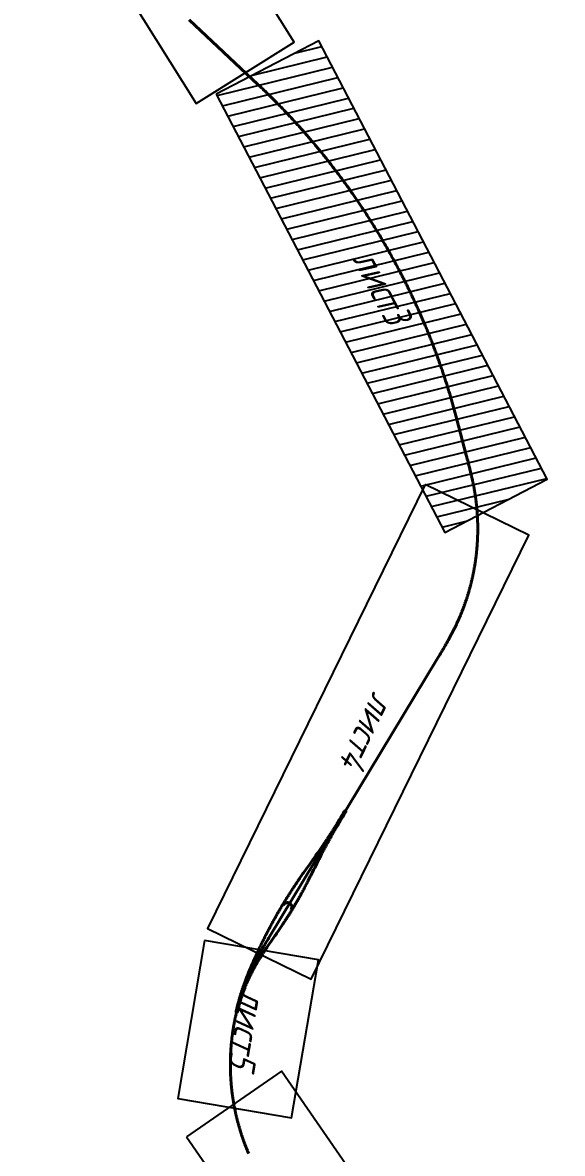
# Model space of a CAD drawing. Header units: metres. Extents: x 6220820 to 6240575, y 5208779 to 5219416.
# Drawn here: x 6236988.59 to 6237007.76, y 5214430.09 to 5214470.27 of the extents above; entities that cross this region are included whole.
import ezdxf
from ezdxf.enums import TextEntityAlignment as Align

# ---------------------------------------------------------------- set-up
doc = ezdxf.new("R2010")
doc.units = ezdxf.units.M
doc.layers.add('1 Этап ПК0+00-178+00.Ситуация.Ось трассы', color=7, linetype='Continuous')
doc.layers.add('1 Этап ПК0+00-178+00.Ситуация.Схема раскладки листов', color=7, linetype='Continuous')
doc.styles.get("Standard").update_dxf_attribs({"font": 'SPDS.shx', "oblique": 15, "height": 2})

# ---------------------------------------------------------------- blocks, each defined once
blk = doc.blocks.new('map2')
at = {"layer": '1 Этап ПК0+00-178+00.Ситуация.Ось трассы', "linetype": 'Continuous'}
h = blk.add_hatch(dxfattribs=at)
h.set_pattern_fill('USERDEFINED', color=256, scale=40, angle=45.00000125223908, style=0, pattern_type=0)
h.set_pattern_definition([(45.00000125223908, (0, 0), (-28.2842718656343, 28.28427062928949), [])])
h.paths.add_polyline_path([(4884.913117037155, -1902.882382467389), (3382.568263750921, -991.8341171134815), (3169.973051004704, -1342.409751631043), (4672.317904290939, -2253.458016984951)])
at = {"layer": '1 Этап ПК0+00-178+00.Ситуация.Ось трассы', "color": 1, "linetype": 'Continuous', "lineweight": 40, "true_color": 0xff0000, "flags": 128}
for points in [[(5104.165897011129, -2078.826100459279), (4776.915889263425, -2009.325439672449), (4772.546439075188, -2008.393406382329), (4768.178663973887, -2007.453554398817), (4763.812575457017, -2006.505898270358), (4759.448187464963, -2005.550441023729), (4755.085513940876, -2004.587185710605), (4750.724568814069, -2003.616135405826), (4746.365366016621, -2002.637293212604), (4742.007919465388, -2001.650662256157), (4737.652243079993, -2000.656245686602), (4733.298350771755, -1999.654046682429), (4728.946256443688, -1998.64406844182), (4724.595973996038, -1997.626314191906), (4720.247517323516, -1996.600787181826), (4715.900900312526, -1995.567490688511), (4711.556136845322, -1994.526428009742), (4707.213240797237, -1993.477602473407), (4702.872226040836, -1992.421017425928), (4698.533106436226, -1991.356676243837), (4694.195895846285, -1990.284582325669), (4689.860608117278, -1989.204739096019), (4685.527257098243, -1988.117150003803), (4681.195856629911, -1987.021818519939), (4676.866420541938, -1985.91874814546), (4672.538962663984, -1984.807942403399), (4668.21349681602, -1983.689404838219), (4663.890036812478, -1982.56313902565), (4659.568596462255, -1981.42914856111), (4655.249189563178, -1980.287437066076), (4650.931829915839, -1979.138008187503), (4646.616531302838, -1977.980865595511), (4642.303307510927, -1976.816012987432), (4637.992172313017, -1975.643454080869), (4633.683139477868, -1974.463192622956), (4629.37622276732, -1973.275232381672), (4625.071435936289, -1972.079577152214), (4620.768792734159, -1970.876230752941), (4616.468306902007, -1969.665197025954), (4612.169992172607, -1968.446479839991), (4607.873862275965, -1967.220083086372), (4603.579930932395, -1965.986010682476), (4599.288211853912, -1964.744266570005), (4594.998718749759, -1963.494854714399), (4590.711465315339, -1962.237779106001), (4586.426465247441, -1960.973043758892), (4582.14373222901, -1959.700652712636), (4577.863279937458, -1958.420610031694), (4573.585122044658, -1957.132919803111), (4569.309272211412, -1955.837586139991), (4565.035744097137, -1954.534613179758), (4560.764551347412, -1953.22400508242), (4556.495707606427, -1951.905766034042), (4552.229226503149, -1950.579900245591), (4547.965121667934, -1949.246411951772), (4543.703406715907, -1947.905305409299), (4539.444095259426, -1946.556584903835), (4535.187200901162, -1945.200254740734), (4530.932737238251, -1943.836319252566), (4526.680717853985, -1942.464782795641), (4522.431156333041, -1941.085649750012), (4518.184066244873, -1939.698924520631), (4513.939461153397, -1938.304611535614), (4509.697354614225, -1936.902715248554), (4505.457760176048, -1935.493240136208), (4501.220691380639, -1934.076190700234), (4496.986161757311, -1932.651571467186), (4492.754184832612, -1931.219386985047), (4488.524774120629, -1929.779641830172), (4484.297943128535, -1928.332340598606), (4480.073705357961, -1926.877487914188), (4475.852074296699, -1925.415088422183), (4471.63306343116, -1923.945146793335), (4467.416686232525, -1922.467667722707), (4463.202956167826, -1920.982655929106), (4458.991886694406, -1919.490116153343), (4454.783491262688, -1917.990053165181), (4450.577783312021, -1916.482471753493), (4446.374776273451, -1914.967376732631), (4442.174483571102, -1913.444772943585), (4437.976918619413, -1911.914665247032), (4433.782094824514, -1910.377058530863), (4429.590025582849, -1908.831957704979), (4425.400724283942, -1907.279367704754), (4421.214204306243, -1905.719293488149), (4417.030479019898, -1904.151740037446), (4412.849561789517, -1902.576712360404), (4408.671465964486, -1900.994215485629), (4404.496204888653, -1899.404254467206), (4400.323791897563, -1897.8068343847), (4396.154240317071, -1896.201960337941), (4391.987563464729, -1894.589637453399), (4387.823774644247, -1892.969870880124), (4383.662887157954, -1891.342665791489), (4379.504914291565, -1889.708027384031), (4375.349869323879, -1888.065960878024), (4371.197765526772, -1886.416471518069), (4367.048616161049, -1884.759564573661), (4362.902434477826, -1883.095245333986), (4358.759233717146, -1881.423519116606), (4354.619027114902, -1879.744391258767), (4350.481827888989, -1878.057867123197), (4346.347649255923, -1876.363952098102), (4342.216504418377, -1874.662651591376), (4338.088406569336, -1872.953971038129), (4333.96336889348, -1871.237915894898), (4329.841404564418, -1869.514491640801), (4325.722526747452, -1867.783703782174), (4321.606748596813, -1866.045557845041), (4317.49408325566, -1864.300059381482), (4313.384543861615, -1862.547213965584), (4309.27814353846, -1860.787027195755), (4305.1748953989, -1859.019504694142), (4301.074812550111, -1857.244652104319), (4296.977908085423, -1855.462475095339), (4292.88419508848, -1853.672979359997), (4288.793686636004, -1851.876170612514), (4284.706395789492, -1850.072054590849), (4280.62233560214, -1848.260637057865), (4276.541519120219, -1846.441923797848), (4272.463959374779, -1844.615920619987), (4268.389669388562, -1842.782633355471), (4264.31866217324, -1840.942067860391), (4260.250950732181, -1839.094230011686), (4256.186548056294, -1837.239125711771), (4252.125467122648, -1835.376760883909), (4248.067720906929, -1833.507141478), (4244.013322364062, -1831.630273463631), (4239.962284444819, -1829.74616283587), (4235.914620084745, -1827.854815611209), (4231.870342213853, -1825.956237831618), (4227.829463748314, -1824.050435558758), (4223.791997590456, -1822.137414879766), (4219.757956638457, -1820.217181906101), (4215.727353773885, -1818.289742767753), (4211.700201870004, -1816.355103620768), (4207.676513787621, -1814.413270646673), (4203.656302377856, -1812.464250043787), (4199.639580482139, -1810.508048038801), (4195.62636092529, -1808.54467087752), (4191.616656525211, -1806.574124832381), (4187.610480090115, -1804.596416196671), (4183.607844411605, -1802.611551284521), (4179.608762275749, -1800.619536436701), (4175.613246453388, -1798.620378015984), (4171.621309704295, -1796.614082404832), (4167.632964778549, -1794.600656012922), (4163.648224413775, -1792.580105269041), (4159.667101335142, -1790.552436626877), (4155.689608259513, -1788.5176565627), (4151.715757887143, -1786.475771574205), (4147.745562911367, -1784.42678818283), (4143.779036010294, -1782.370712932597), (4139.81618985373, -1780.307552390688), (4135.857037097639, -1778.237313145713), (4131.901590384145, -1776.160001808285), (4127.949862348451, -1774.075625015076), (4124.001865610535, -1771.984189420709), (4120.057612780688, -1769.885701706443), (4116.117116452592, -1767.780168573805), (4112.180389211622, -1765.667596746905), (4108.247443633469, -1763.547992972439), (4104.318292277208, -1761.421364020261), (4100.392947690851, -1759.287716682813), (4096.471422409943, -1757.147057773381), (4092.553728961734, -1754.999394129573), (4088.639879855474, -1752.844732609262), (4084.72988759488, -1750.683080095224), (4080.823764661524, -1748.5144434905), (4076.921523535593, -1746.338829720137), (4073.023176677897, -1744.15624573408), (4069.128736538174, -1741.966698501965), (4065.238215553705, -1739.770195017166), (4061.351626150697, -1737.566742293906), (4057.468980742903, -1735.356347370729), (4053.59029172885, -1733.139017305866), (4049.715571495992, -1730.914759181289), (4045.84483242071, -1728.683580100397), (4041.978086862778, -1726.445487188594), (4038.115347173664, -1724.200487595024), (4034.256625688227, -1721.948588489099), (4030.401934731638, -1719.689797062235), (4026.551286613845, -1717.424120528433), (4022.704693632336, -1715.151566123117), (4018.862168072144, -1712.872141106613), (4015.023722207229, -1710.58585275604), (4011.189368294944, -1708.292708375152), (4007.359118580182, -1705.992715285656), (4003.532985296766, -1703.685880834737), (3999.710980663293, -1701.372212389268), (3995.893116888673, -1699.051717338706), (3992.079406165205, -1696.724403093354), (3988.269860671348, -1694.390277086679), (3984.46449257449, -1692.049346772413), (3980.663314028176, -1689.701619627453), (3976.866337172111, -1687.347103151277), (3973.073574133544, -1684.985804860158), (3969.285037024499, -1682.617732298164), (3965.500737945927, -1680.242893027892), (3961.72068898217, -1677.861294633364), (3957.944902205114, -1675.47294472061), (3954.173389675572, -1673.07785091708), (3950.406163437748, -1670.676020873392), (3946.64323552339, -1668.26746225869), (3942.884617951788, -1665.85218276702), (3939.130322722857, -1663.430190110957), (3935.380361830974, -1661.001492026241), (3931.634747249755, -1658.566096268296), (3927.893490943128, -1656.124010615713), (3924.156604858413, -1653.675242869084), (3920.424100931856, -1651.219800847534), (3916.695991083094, -1648.757692393348), (3912.972287219309, -1646.288925370818), (3909.253001231072, -1643.813507663922), (3905.538144999267, -1641.331447177486), (3901.827730385401, -1638.842751838919), (3898.121769241292, -1636.347429598212), (3894.420273404916, -1633.845488422152), (3890.723254692107, -1631.336936303003), (3887.030724915927, -1628.821781252138), (3883.342695865913, -1626.300031302357), (3879.65917932191, -1623.771694506145), (3875.980187047154, -1621.236778939733), (3872.305730792428, -1618.695292699036), (3868.635822291903, -1616.147243899661), (3864.970473267293, -1613.592640679796), (3861.309695423706, -1611.031491198476), (3857.653500452407, -1608.463803635583), (3854.001900032204, -1605.889586191265), (3850.354905823914, -1603.308847085939), (3846.712529474512, -1600.721594563184), (3843.074782618517, -1598.127836885687), (3839.441676871069, -1595.527582336984), (3835.813223839006, -1592.920839220874), (3832.18943510702, -1590.307615863744), (3828.570322250115, -1587.687920611088), (3824.955896828068, -1585.061761828668), (3821.346170382666, -1582.429147905407), (3817.741154441853, -1579.790087247023), (3814.140860519734, -1577.144588284133), (3810.545300116572, -1574.492659464147), (3806.954484713254, -1571.834309257058), (3803.368425778209, -1569.169546154285), (3799.787134763259, -1566.49837866404), (3796.210623109151, -1563.820815317697), (3792.638902235872, -1561.136864668636), (3789.071983552338, -1558.446535286448), (3785.509878448086, -1555.749835764469), (3781.952598300197, -1553.046774715141), (3778.400154470527, -1550.337360770018), (3774.852558304323, -1547.621602584395), (3771.309821131608, -1544.899508829778), (3767.771954265796, -1542.171088201419), (3764.238969007843, -1539.436349411361), (3760.710876639329, -1536.695301195387), (3757.187688429377, -1533.947952305497), (3753.669415627735, -1531.194311518588), (3750.156069474458, -1528.434387626615), (3746.647661187461, -1525.668189446431), (3743.144201972199, -1522.895725809946), (3739.645703018902, -1520.117005573389), (3736.152175498425, -1517.332037610364), (3732.66363057055, -1514.540830815898), (3729.180079375681, -1511.743394103548), (3725.701533040381, -1508.939736408877), (3722.228002671837, -1506.12986668424), (3718.75949936478, -1503.313793905734), (3715.296034198715, -1500.49152706509), (3711.837618231001, -1497.663075177783), (3708.38426250931, -1494.828447274339), (3704.935978061937, -1491.987652410189), (3701.492775903335, -1489.140699658134), (3698.054667028582, -1486.287598108345), (3694.621662417529, -1483.428356875317), (3691.193773036187, -1480.562985089178), (3687.771009831191, -1477.691491901482), (3684.353383733951, -1474.81388648405), (3680.940905659265, -1471.930178024336), (3677.533586506711, -1469.040375735277), (3674.131437156487, -1466.144488844863), (3670.734468474951, -1463.242526600771), (3667.342691311852, -1460.334498272686), (3663.956116497563, -1457.420413147084), (3660.574754851382, -1454.500280531865), (3657.19861716908, -1451.574109751724), (3653.82771423397, -1448.641910152201), (3650.462056812758, -1445.703691098527), (3647.101655654154, -1442.759461973302), (3643.746521488879, -1439.809232182288), (3640.396665035193, -1436.853011145728), (3637.052096989214, -1433.890808304706), (3633.712828031834, -1430.922633120577), (3630.378868831489, -1427.948495073226), (3627.050230031701, -1424.968403659327), (3623.726922266303, -1421.982368399301), (3620.408956146984, -1418.990398826885), (3617.096342272976, -1415.992504499556), (3613.789091221365, -1412.988694990429), (3610.487213554014, -1409.978979894622), (3607.190719818944, -1406.963368822308), (3603.899620543414, -1403.941871405087), (3600.613926236692, -1400.914497294245), (3597.33364739282, -1397.881256157285), (3594.058794490616, -1394.842157680237), (3590.789377986751, -1391.797211571137), (3587.525408322674, -1388.746427554236), (3584.266895923223, -1385.689815372891), (3581.013851195244, -1382.627384788992), (3577.766284528973, -1379.559145582379), (3574.524206293886, -1376.485107553159), (3571.287626847004, -1373.405280518232), (3568.056556523198, -1370.319674313608), (3564.831005642119, -1367.228298794983), (3561.610984505422, -1364.13116383427), (3558.396503396771, -1361.028279323648), (3460.76490791006, -1266.617454639395), (3455.373867962849, -1261.403369229984), (3449.985947737184, -1256.186060114548), (3446.397286217364, -1252.70446497454), (3442.812480365364, -1249.218900284405), (3439.231761618969, -1245.7291370451), (3436.549512015141, -1243.108443775671), (3433.871267827539, -1240.483657033168), (3431.196871413004, -1237.854949898581), (3428.526328512672, -1235.222328012588), (3425.860426845454, -1232.585006802019), (3423.199930123515, -1229.942233267838), (3420.544858742556, -1227.294009197042), (3417.895223869278, -1224.640345728536), (3415.779944039903, -1222.513002878732), (3413.669148677986, -1220.381210386462), (3411.562854757799, -1218.244970180595), (3409.461071652286, -1216.104291767653), (3407.363808712244, -1213.959184670369), (3405.271586234285, -1211.809161508286), (3403.184906821028, -1209.65375819328), (3401.10379123357, -1207.492982326748), (3399.028253308489, -1205.326848271834), (3396.958306838074, -1203.155370425269), (3395.237950978899, -1201.341432109435), (3393.522242406774, -1199.523097459921), (3391.811156226377, -1197.700412385631), (3390.104703467385, -1195.873388636388), (3388.402895130412, -1194.042037991545), (3386.70574218839, -1192.206372255935), (3385.013627352758, -1190.366061691039), (3383.326899081913, -1188.520812868072), (3381.645584045561, -1186.670630383658), (3379.969696672662, -1184.815530119831), (3378.299251347891, -1182.955527997422), (3376.634262410243, -1181.09063998127), (3374.959579805166, -1179.202573912897), (3373.290835752609, -1177.309257161419), (3371.628072839118, -1175.41068545449), (3369.971307612671, -1173.506877687602), (3368.320556560346, -1171.597852806045), (3366.675836111092, -1169.683629809544), (3365.037162634341, -1167.764227749359), (3363.404552437242, -1165.839665727128), (3361.778021768814, -1163.909962897186), (3360.157586814407, -1161.975138461929), (3358.54326370401, -1160.035211678186), (3356.935068499791, -1158.090201853742), (3355.333017209939, -1156.14012834329), (3353.737125776209, -1154.185010554793), (3352.14741008084, -1152.224867946015), (3350.56388594794, -1150.259720026259), (3348.986569133795, -1148.289586349992), (3347.415475336565, -1146.314486525536), (3345.850620193507, -1144.334440209855), (3344.292019276827, -1142.349467107972), (3342.739688097832, -1140.359586974135), (3341.193642106932, -1138.364819614125), (3339.653896689482, -1136.365184876578), (3338.120467168555, -1134.360702664558), (3336.593368806327, -1132.351392926299), (3335.07261679992, -1130.337275658675), (3333.558226284173, -1128.318370906624), (3332.050212330258, -1126.294698761407), (3330.548589947064, -1124.266279364665), (3329.053374078429, -1122.233132902049), (3327.564579604521, -1120.195279608428), (3326.082221340461, -1118.152739763841), (3324.606314043235, -1116.105533697545), (3323.136872397859, -1114.053681782229), (3321.673911028451, -1111.997204438644), (3320.217444495457, -1109.936122132127), (3318.767487294277, -1107.87045537666), (3317.324053853872, -1105.800224728494), (3315.887158539537, -1103.725450791364), (3314.456815652901, -1101.646154213593), (3313.033039427769, -1099.562355688674), (3311.6158440329, -1097.474075955261), (3310.205243574766, -1095.381335794866), (3308.801252087867, -1093.284156035321), (3307.40388354996, -1091.182557549047), (3306.013151864058, -1089.076561249581), (3304.62907087366, -1086.966188097362), (3303.251654350293, -1084.851459095102), (3301.880916003203, -1082.732395287205), (3300.516869475197, -1080.60901776498), (3299.159528341264, -1078.481347659111), (3297.808906108575, -1076.349406145451), (3296.46501622063, -1074.213214440967), (3295.127872048961, -1072.072793804894), (3293.797486904199, -1069.928165538744), (3292.473874025001, -1067.779350986297), (3291.157046583594, -1065.626371534185), (3289.847017687148, -1063.469248607259), (3288.543800370865, -1061.308003673799), (3287.247407606277, -1059.142658243778), (3285.957852294331, -1056.973233865967), (3284.67514726815, -1054.799752131986), (3283.399305295812, -1052.622234671098), (3282.130339073417, -1050.440703154255), (3280.868261226481, -1048.255179294102), (3279.613084321003, -1046.06568483861), (3278.364820845476, -1043.872241580335), (3277.123483223339, -1041.674871347737), (3275.889083808829, -1039.473596008071), (3274.661634886978, -1037.268437470867), (3273.441148672233, -1035.059417680397), (3272.227637312603, -1032.846558622626), (3271.02111288274, -1030.629882318842), (3269.821587393634, -1028.409410830288), (3268.629072780144, -1026.185166254111), (3267.443580910699, -1023.957170729148), (3266.265123585904, -1021.725446426087), (3265.09371253163, -1019.490015555571), (3263.929359405921, -1017.250900367038), (3262.772075797624, -1015.008123141199), (3261.621873223609, -1012.761706201035), (3260.478763128779, -1010.511671901376), (3259.342756894365, -1008.258042635848), (3258.213865821325, -1006.000840833404), (3257.092101146949, -1003.740088955998), (3255.97747403517, -1001.475809504966), (3254.869995577949, -999.2080250134887), (3253.769676798046, -996.9367580512298), (3252.676528643478, -994.6620312220173), (3251.590561997213, -992.3838671650024), (3250.511787663324, -990.1022885506056), (3249.440216380836, -987.8173180868872), (3248.375858812647, -985.5289785149137), (3247.31872555107, -983.2372926070212), (3246.268827116443, -980.9422831708691), (3245.226173959903, -978.6439730465445), (3244.190776456461, -976.3423851071407), (3243.162644910542, -974.0375422587582), (3242.141789553215, -971.7294674393462), (3241.128220546344, -969.4181836181231), (3240.121947974286, -967.1037137990513), (3239.122981854962, -964.7860810138887), (3238.131332128785, -962.4653083297159), (3237.147008662812, -960.1414188425667), (3236.170021254897, -957.8144356803239), (3235.200379629538, -955.484382000402), (3234.238093433723, -953.151280993223), (3233.283172246624, -950.8151558764246), (3232.335625569901, -948.4760299012302), (3231.395462836014, -946.1339263455003), (3230.462693398527, -943.7888685189444), (3229.537326543189, -941.4408797590664), (3228.619371478236, -939.0899834340614), (3227.708837338552, -936.7362029399193), (3226.805733187047, -934.3795617021623), (3225.910068011893, -932.0200831741079), (3225.021850725135, -929.6577908374478), (3224.141090166849, -927.2927082022479), (3223.267795103753, -924.9248588046321), (3222.401974226444, -922.5542662119935), (3221.543636150775, -920.1809540154676), (3220.692789419246, -917.8049458357216), (3219.849442501002, -915.4262653177437), (3219.013603787675, -913.0449361343173), (3218.185281597547, -910.6609819854417), (3217.364484175541, -908.2744265965953), (3216.551219689071, -905.8852937181563), (3215.745496232199, -903.493607128877), (3214.947321824242, -901.0993906295142), (3214.156704408397, -898.7026680474618), (3213.373651851736, -896.3034632361718), (3212.598171949357, -893.9018000716792), (3211.83027241747, -891.497702457815), (3211.06996089754, -889.0911943175186), (3210.317244959064, -886.682299602683), (3209.572132089878, -884.2710422860476), (3208.834629708614, -881.8574463646727), (3208.104745152242, -879.4415358599389), (3207.382485687147, -877.0233348146527), (3206.667858499437, -874.6028672947829), (3205.960870700479, -872.180157389461), (3205.261529329669, -869.755229208086), (3204.569841343357, -867.3281068872727), (3203.885813627309, -864.898814579271), (3203.209452989779, -862.4673764618093), (3202.540766158748, -860.0338167328836), (3201.879759791606, -857.598159610757), (3201.226440466854, -855.1604293356974), (3200.580814685482, -852.7206501688186), (3199.942888873741, -850.2788463909229), (3199.312669378992, -847.835042301922), (3198.690162473853, -845.3892622254689), (3198.075374354821, -842.9415304991143), (3197.468311138113, -840.4918714858878), (3196.868978866594, -838.0403095627166), (3196.277383505617, -835.5868691296905), (3195.693530941647, -833.1315746013761), (3195.117426985022, -830.6744504160813), (3194.549077369957, -828.215521025433), (3193.988487751774, -825.754810901904), (3193.435663711057, -823.2923445336022), (3192.890610748112, -820.8281464283236), (3192.353334288506, -818.3622411106572), (3191.823839678912, -815.8946531196685), (3191.302132188498, -813.4254070146904), (3190.788217010305, -810.9545273695325), (3190.282099258484, -808.4820387742179), (3189.783783968293, -806.007965835563), (3189.293276101633, -803.5323331760189), (3188.810580538747, -801.0551654330924), (3188.335702082369, -798.5764872605038), (3187.868645461875, -796.0963233252922), (3187.409415322215, -793.6146983112899), (3186.958016234984, -791.131636914489), (3186.514452692882, -788.647163848254), (3186.078729109718, -786.1613038375303), (3185.650849821794, -783.6740816223195), (3185.230819087902, -781.1855219553623), (3184.818641087943, -778.6956496038762), (3184.414319924309, -776.2044893460808), (3184.017859620503, -773.7120659746724), (3183.62926412113, -771.2184042956661), (3183.248537294677, -768.7235291254997), (3182.87568293212, -766.2274652921925), (3182.510704740005, -763.7302376393988), (3182.153606354293, -761.2318710177213), (3181.804391326516, -758.7323902916606), (3181.463063133466, -756.2318203372985), (3181.129625171657, -753.7301860399817), (3180.804080760097, -751.2275122960594), (3180.486433136133, -748.7238240128829), (3180.176685463757, -746.2191461070686), (3179.874840825299, -743.713503505077), (3179.580902222813, -741.2069211443709), (3179.294872584998, -738.6994239705198), (3179.016754754741, -736.1910369372004), (3178.746551501572, -733.6817850102497), (3178.484265514744, -731.1716931601371), (3178.22989940462, -728.6607863683344), (3177.983455704054, -726.1490896249993), (3177.74493686147, -723.636627924343), (3177.514345254707, -721.123426272158), (3177.291683177173, -718.6095096800274), (3177.07695284477, -716.0949031670622), (3176.870156394506, -713.579631757585), (3176.671295884499, -711.0637204857626), (3176.482342421703, -708.5708723604259), (3176.300727702067, -706.0774787755028), (3176.126418615794, -703.5835638183872), (3175.959416660451, -701.0891488925046), (3175.799723265784, -698.5942554099656), (3175.647339804797, -696.0989047828814), (3175.501763562756, -693.6031475318357), (3175.362541221119, -691.107027754995), (3175.229657126019, -688.6105625307426), (3175.103112132812, -686.1137679524718), (3174.982907058102, -683.6166601176286), (3174.869042678353, -681.1192551242385), (3174.74012324683, -678.1220273066989), (3174.618881890287, -675.1244791471396), (3174.505368983447, -672.126628375972), (3174.399585277864, -669.1284949171085), (3174.30153147803, -666.1300986985148), (3174.210495798052, -663.1314808934965), (3174.125795149409, -660.13267745045), (3174.047420287875, -657.1337020133207), (3173.975371559471, -654.1345679260974), (3173.9096492853, -651.1352885333483), (3173.835284328542, -647.3860266687697), (3173.768619142109, -643.6366199798688), (3173.709643303931, -639.8870844604394), (3173.658357061757, -636.1374358790184), (3173.613648960591, -632.387702756327), (3173.574446788062, -628.6379080198911), (3173.540737517274, -624.8880598802826), (3173.512521224349, -621.1381663865142), (3173.481725091123, -616.138261664224), (3173.456554287753, -611.1383256017422), (3173.437242801485, -606.1383634737775), (3173.414541801836, -598.6383979996735), (3173.396560841656, -591.138419636147), (3170.756399868527, 556.8915263269278), (3170.740754523412, 563.141506526233), (3170.722820369816, 569.3914803442347), (3170.708829767147, 573.5581232212575), (3170.689752944939, 577.7247462884438), (3170.666607163708, 581.8913487397347), (3170.637934414545, 586.0579166115402), (3170.602581911263, 590.2244330773708), (3170.560448017221, 594.3908864829507), (3170.523590883911, 597.5156689586101), (3170.481437208697, 600.6403844352143), (3170.433943508153, 603.765023307222), (3170.381109920687, 606.8895764508746), (3170.322149559215, 610.0140197666175), (3170.256348351354, 613.1383264715056), (3170.183682377554, 616.2624810512117), (3170.104151987985, 619.3864684233914), (3170.035082020201, 621.8855137858827), (3169.960658612652, 624.3844054330777), (3169.880866669251, 626.8831314188517), (3169.795706556778, 629.381680209375), (3169.705178669694, 631.8800402731338), (3169.608784795659, 634.3781807111845), (3169.506059021062, 636.8760687715733), (3169.39699128923, 639.373687954403), (3169.281582306038, 641.8710221570158), (3169.159832811966, 644.3680552802282), (3169.031248085306, 646.8647455421362), (3168.89535728238, 649.3610487936159), (3168.752153683514, 651.856943216631), (3168.601638520531, 654.3524073869103), (3168.443813083388, 656.8474198859728), (3168.276318413243, 659.3665482010912), (3168.100908973624, 661.8851377152989), (3167.917552093485, 664.4031611221758), (3167.72624959842, 666.9205933400716), (3167.527003397064, 669.4374092989177), (3167.31981547141, 671.9535839309614), (3167.104687885111, 674.4690921777154), (3166.881622780713, 676.9839089853247), (3166.650622381037, 679.4980093080411), (3166.411688985028, 682.0113681059074), (3166.164824973293, 684.5239603482313), (3165.910032803944, 687.0357610112692), (3165.647315015372, 689.5467450782264), (3165.376674222091, 692.056887539257), (3165.098113123045, 694.5661633972543), (3164.81163449053, 697.0745476597446), (3164.517241177121, 699.5820153458349), (3164.214936115671, 702.0885414804234), (3163.904722316537, 704.5941011023056), (3163.586602868972, 707.0986692560676), (3163.260580942501, 709.6022209978772), (3162.926659784161, 712.1047313920087), (3162.584842718496, 714.6061755166342), (3162.235133148941, 717.1065284591906), (3161.877534560592, 719.6057653163801), (3161.51205051467, 722.1038611976444), (3161.138684649902, 724.60079122169), (3160.757440686677, 727.0965305222792), (3160.368322420124, 729.5910542435976), (3159.971333725647, 732.0843375390957), (3159.566478558927, 734.576355578438), (3159.153760950385, 737.0670835440283), (3158.733185009335, 739.5564966263772), (3158.304754928133, 742.0445700333677), (3157.868474972493, 744.5312789867799), (3157.424349485636, 747.0165987188174), (3156.972382891061, 749.5005044767394), (3156.512579693924, 751.9829715228608), (3156.044944467204, 754.463975133394), (3155.569481875226, 756.943490597291), (3155.08619664737, 759.4214932220339), (3154.595093600208, 761.897958327844), (3154.096177623672, 764.3728612476823), (3153.589453687968, 766.8461773353562), (3153.074926839426, 769.3178819574122), (3152.552602201885, 771.7879504977691), (3152.022484976692, 774.2563583542433), (3151.484580445471, 776.7230809431809), (3150.938893963199, 779.1880936983006), (3150.385430966515, 781.6513720683761), (3149.8241969668, 784.1128915195535), (3149.255197554323, 786.5726275399835), (3148.678438395482, 789.0305556282397), (3148.093925234179, 791.4866513060583), (3147.501663891824, 793.9408901137059), (3146.901660267339, 796.3932476053465), (3146.293920335767, 798.8436993583065), (3145.678450152427, 801.2922209672847), (3145.055255844611, 803.7387880466679), (3144.424343618503, 806.1833762282148), (3143.78571975918, 808.6259611680051), (3143.13939062784, 811.0665185360159), (3142.48536265904, 813.5050240288613), (3141.823642367612, 815.941453357053), (3141.154236345896, 818.3757822577397), (3140.477151258204, 820.8079864842842), (3139.792393847741, 823.2380418143698), (3139.099970936602, 825.665924045368), (3138.39988942024, 828.091608997813), (3137.692156268848, 830.5150725119271), (3136.976778534277, 832.9362904522538), (3136.253763338968, 835.3552387041825), (3135.523117885637, 837.7718931762653), (3134.784849450357, 840.1862298002172), (3134.038965385324, 842.5982245297573), (3133.285473118858, 845.0078533452422), (3132.524380156788, 847.4150922444), (3131.755694078297, 849.8199172539122), (3130.979422538696, 852.2223044247813), (3130.195573270799, 854.6222298276979), (3129.404154079396, 857.0196695623057), (3128.605172846782, 859.4145997514113), (3127.798637532762, 861.8069965421419), (3126.984556167728, 864.1968361082617), (3126.162936859581, 866.5840946455395), (3125.333787792345, 868.9687483821718), (3124.497117223399, 871.3507735660432), (3123.652933484865, 873.7301464739917), (3122.801244984985, 876.1068434071759), (3121.942060206745, 878.480840698024), (3121.075387706484, 880.852114699811), (3120.201236115282, 883.2206417982387), (3119.319614140342, 885.5863984021723), (3118.430530560842, 887.949360950588), (3117.533994233464, 890.3095059114156), (3116.630014085481, 892.6668097757472), (3115.718599120286, 895.0212490671026), (3114.799758416018, 897.3728003379553), (3113.873501122781, 899.721440165099), (3112.939836465424, 902.0671451612299), (3111.998773744919, 904.4098919622065), (3111.050322332823, 906.7496572363153), (3110.094491672668, 909.0864176784796), (3109.131291286878, 911.4201500183667), (3108.160730768461, 913.7508310134389), (3107.182819781018, 916.078437448954), (3106.197568067038, 918.4029461449135), (3105.204985438216, 920.7243339491139), (3104.205081779602, 923.0425777440961), (3103.197867048219, 925.3576544390376), (3102.183351278594, 927.6695409778599), (3101.16154457308, 929.9782143369125), (3100.132457108765, 932.2836515203397), (3099.096099134711, 934.585829568188), (3098.05248097195, 936.8847255529315), (3097.001613013487, 939.1803165783141), (3095.943505729837, 941.472579780507), (3094.878169653794, 943.7614923304254), (3093.805615398433, 946.0470314325709), (3092.725853644644, 948.3291743238719), (3091.638895146676, 950.607898273685), (3090.544750730749, 952.8831805884271), (3089.443431292285, 955.1549986081003), (3088.33494780145, 957.4233297051352), (3087.219311298994, 959.68815129018), (3086.096532893487, 961.949440805153), (3084.966623768241, 964.2071757290322), (3083.829595178537, 966.4613335766982), (3082.685458444711, 968.7118918977751), (3081.534224964603, 970.9588282766312), (3080.375906203876, 973.202120335853), (3079.210513697394, 975.4417457339291), (3078.038059051996, 977.6776821640921), (3076.858553946489, 979.9099073601091), (3075.672010124734, 982.1383990870169), (3074.4784394081, 984.363135152703), (3073.277853681622, 986.5840933986407), (3072.070264902308, 988.8012517045217), (3070.855685097753, 991.0145879917305), (3069.634126364757, 993.2240802140793), (3068.405600869321, 995.4297063659146), (3067.170120846652, 997.6314444809598), (3065.92769860116, 999.8292726323142), (3064.678346506459, 1002.023168930138), (3063.42207700675, 1004.213111522809), (3062.158902612668, 1006.399078601557), (3060.888835905441, 1008.581048393512), (3059.611889534111, 1010.758999169814), (3058.328076215542, 1012.932909237507), (3057.037408738569, 1015.102756946482), (3055.739899952928, 1017.268520684851), (3054.435562785861, 1019.430178883577), (3053.12441022551, 1021.587710015314), (3051.806455329222, 1023.741092588619), (3050.481711224928, 1025.890305159533), (3049.150191105615, 1028.035326322314), (3047.811908233471, 1030.176134715231), (3046.466875937119, 1032.312709014768), (3045.115107610236, 1034.44502794258), (3043.756616717084, 1036.573070260854), (3042.391416788362, 1038.696814778104), (3041.019521418436, 1040.816240339901), (3039.640944273645, 1042.931325839304), (3038.255699082609, 1045.042050212219), (3036.863799640385, 1047.148392435088), (3035.465259811232, 1049.25033153068), (3034.06009352308, 1051.347846564611), (3032.648314770291, 1053.440916648826), (3031.229937613664, 1055.529520933486), (3029.804976180433, 1057.61363861971), (3028.373444662883, 1059.69324895147), (3026.935357315584, 1061.768331214428), (3025.490728462309, 1063.838864742889), (3024.03957249188, 1065.904828917483), (3022.581903856791, 1067.966203159374), (3021.117737074582, 1070.022966940685), (3019.647086726466, 1072.07509977523), (3018.169967458703, 1074.122581225467), (3016.686393986758, 1076.165390900176), (3015.196381082844, 1078.203508453307), (3013.699943585609, 1080.23691358745), (3012.197096402904, 1082.265586049205), (3010.687854497943, 1084.289505636128), (3009.172232904529, 1086.308652189786), (3007.650246717363, 1088.323005600387), (3006.12191109343, 1090.332545805622), (3004.587241256149, 1092.33725279298), (3003.046252487072, 1094.337106596279), (3001.498960135569, 1096.332087296818), (2999.945379613295, 1098.322175026854), (2998.385526390035, 1100.307349967284), (2996.819416000626, 1102.287592343018), (2995.247064047722, 1104.262882435711), (2993.668486186577, 1106.233200571028), (2992.083698138874, 1108.198527124435), (2990.492715691354, 1110.158842525826), (2988.8955546875, 1112.114127247952), (2987.292231034466, 1114.06436181799), (2985.682760698917, 1116.00952681408), (2984.067159713957, 1117.949602860684), (2982.445444166668, 1119.884570640171), (2980.817630210568, 1121.814410876605), (2979.183734055919, 1123.739104351952), (2977.543771976654, 1125.658631897983), (2975.897760307605, 1127.572974395106), (2974.245715438963, 1129.482112779323), (2972.587653825975, 1131.386028036433), (2970.923591982018, 1133.284701204352), (2969.253546479981, 1135.178113371954), (2967.577533952272, 1137.066245682544), (2965.895571092197, 1138.949079332702), (2964.207674649808, 1140.826595568808), (2962.513861436058, 1142.698775692831), (2960.814148321413, 1144.565601058857), (2959.108552233087, 1146.427053073087), (2957.397090157811, 1148.283113197315), (2955.679779143211, 1150.133762945446), (2953.956636289513, 1151.97898388698), (2952.227678759221, 1153.818757644689), (2950.492923772974, 1155.653065894618), (2948.752388606772, 1157.481890367247), (2947.006090596131, 1159.305212848643), (2945.254047133314, 1161.123015182782), (2943.496275667329, 1162.935279261123), (2941.732793703935, 1164.741987036504), (2939.963618809787, 1166.543120515041), (2938.188768599982, 1168.338661757278), (2936.408260754672, 1170.128592881669), (2934.622113006601, 1171.912896061096), (2932.830343142492, 1173.691553525194), (2931.032969009968, 1175.464547559186), (2929.230008509247, 1177.231860505043), (2927.421479594524, 1178.993474760327), (2925.607400280896, 1180.749372781665), (2923.787788634669, 1182.499537081274), (2921.962662778896, 1184.24395022812), (2920.132040889225, 1185.982594846758), (2918.295941196667, 1187.715453624282), (2916.454381991748, 1189.442509299905), (2914.607381613437, 1191.163744676533), (2912.754958454681, 1192.879142608033), (2910.897130969328, 1194.588686009651), (2909.033917655514, 1196.292357858015), (2907.165337073659, 1197.990141185343), (2905.291407831243, 1199.6820190806), (2903.412148592491, 1201.367974694135), (2901.52757807284, 1203.04799123536), (2899.637715044474, 1204.722051971593), (2897.742578328018, 1206.390140231534), (2895.842186796694, 1208.052239398314), (2893.936559377702, 1209.708332922238), (2892.025715050834, 1211.358404309198), (2890.109672848482, 1213.002437122994), (2888.188451850093, 1214.640414991125), (2886.262071193246, 1216.272321598995), (2884.330550061194, 1217.898140695704), (2882.393907692553, 1219.51785608826), (2880.452163374382, 1221.131451645052), (2878.50533644495, 1222.738911295851), (2876.553446296506, 1224.340219030648), (2874.596512365589, 1225.935358900817), (2872.634554141332, 1227.52431502027), (2870.667591168231, 1229.107071564302), (2868.695643033688, 1230.683612768428), (2866.718729376318, 1232.253922931863), (2864.736869885944, 1233.817986415201), (2862.750084302218, 1235.375787641575), (2860.758392410462, 1236.927311094342), (2858.761814047215, 1238.472541322872), (2856.760369098839, 1240.011462937916), (2854.754077497369, 1241.54406060929), (2852.742959224669, 1243.070319077455), (2850.727034309662, 1244.590223139622), (2848.70632283248, 1246.103757657855), (2846.680844913394, 1247.610907559077), (2844.650620730805, 1249.111657831587), (2842.615670501871, 1250.605993530861), (2840.576014493572, 1252.093899772593), (2838.53167301995, 1253.575361738495), (2836.482666440721, 1255.050364673972), (2834.429015165427, 1256.518893888129)], [(3169.4561769695, 35.07360718652533), (3169.418113072535, 51.62105333320437), (3169.398870939403, 59.95436415731866), (3169.37391490404, 68.28765980412196), (3169.343171865243, 76.62093611129026), (3169.319718718745, 81.62088053895474), (3169.290161919181, 86.62079251809577), (3169.254355255838, 91.62066364415432), (3169.212298779926, 96.6204861055346), (3169.163992563416, 101.620252091799), (3169.11779944869, 105.786661994492), (3169.064090268895, 109.9529820227198), (3169.003147979783, 114.1192025269322), (3168.934972764053, 118.2853109483531), (3168.859564827932, 122.4512947339972), (3168.776924399791, 126.617141322772), (3168.699308217932, 130.1877258787938), (3168.614216066217, 133.7581401316044), (3168.521685738147, 137.3283693636708), (3168.421717642021, 140.8983980745634), (3168.314312206905, 144.4682107719594), (3168.199469901997, 148.03779196122), (3168.077191222797, 151.6071261500222), (3167.965201697408, 154.6580771711979), (3167.847120682189, 157.7087983484728), (3167.722830667949, 160.7592728715707), (3167.592332170946, 163.8094881052788), (3167.455625730969, 166.8594314109101), (3167.287237726061, 170.426887535738), (3167.111299959439, 173.9939794213156), (3166.927931137518, 177.5606970301186), (3166.737132058907, 181.1270248802475), (3166.538903548515, 184.6929474932772), (3166.333246468618, 188.2584493919405), (3166.120161713327, 191.8235151001287), (3165.863582918743, 195.9822739101412), (3165.599821810326, 200.1405833420372), (3165.328841816713, 204.2984285879494), (3165.050643753122, 208.4557971180552), (3164.765228458301, 212.6126763978991), (3164.472596793145, 216.769053902291), (3164.113710266638, 221.7561568401175), (3163.748872207773, 226.7428277324209), (3163.377801097465, 231.7290386821337), (3163.00049751287, 236.7147818961904), (3162.616962047759, 241.7000495873158), (3161.969804356277, 250.0082157647797), (3161.316731447749, 258.3159191124317), (3160.657889459531, 266.6231669334479), (3159.999169214384, 274.930726720299), (3159.346072485957, 283.238730437417), (3158.698745360399, 291.547185689092), (3158.315355712925, 296.5324646905279), (3157.938052129715, 301.5182079057427), (3157.566981019406, 306.5044188554555), (3157.202142959157, 311.4910897477589), (3156.843538521975, 316.4782127907453), (3156.550624767494, 320.6345701888192), (3156.265209474058, 324.7914494698213), (3155.987011410466, 328.948817999927), (3155.716031415469, 333.1066632446811), (3155.452270308436, 337.2649726765771), (3155.195728882442, 341.4237337600014), (3154.982606757178, 344.9887971959359), (3154.776949678665, 348.5542990945992), (3154.578721169656, 352.1202217064707), (3154.387922091045, 355.6865495565996), (3154.204553270508, 359.2532671642445), (3154.028615503887, 362.8203590509802), (3153.860109553805, 366.387809732591), (3153.708165299352, 369.7903369151709), (3153.563782727635, 373.193193129809), (3153.427127088677, 376.5963684084688), (3153.298199088358, 379.9998452054609), (3153.176999389646, 383.4036059750957), (3153.063528616761, 386.8076331670509), (3152.957787356547, 390.2119092321629), (3152.859776154331, 393.6164166189512), (3152.769495515299, 397.0211377747775), (3152.6869459045, 400.4260551446873), (3152.612127746843, 403.8311511760421), (3152.545041427102, 407.2364083127291), (3152.485687294062, 410.6418089986358), (3152.43406565222, 414.047335675333), (3152.390176768703, 417.452970786708), (3152.354020867728, 420.8586967720154), (3152.325598137531, 424.2644960751427), (3152.30490872344, 427.6703511353444), (3152.291952733412, 431.0762443930336), (3152.286730233883, 434.4821582886229), (3152.289241249765, 437.8880752625253), (3152.299485771371, 441.2939777551535), (3152.317463744721, 444.6998482080787), (3152.343175074315, 448.1056690582393), (3152.376619632817, 451.5114227495225), (3152.417797243067, 454.917091721183), (3152.466707694685, 458.3226584147918), (3152.523350737154, 461.7281052742363), (3152.587726075667, 465.1334147399292), (3152.65983337943, 468.5385692557577), (3152.739672276126, 471.9435512656092), (3152.832238548576, 475.5137793754463), (3152.932407210735, 479.0838024647695), (3153.040013198045, 482.6536091225107), (3153.155056042689, 486.2231838551891), (3153.277535246401, 489.7925111670075), (3153.407450277697, 493.3615755691177), (3153.544800571874, 496.9303615703551), (3153.713030980682, 501.0936302445031), (3153.888451624372, 505.2566021208621), (3154.071099381575, 509.4192631756199), (3154.260973701427, 513.5816008581074), (3154.458074013691, 517.7436026257624), (3154.662399723215, 521.9052559348644), (3154.915329039503, 526.8988540368126), (3155.174217717849, 531.8921465426481), (3155.439347807441, 536.885111537052), (3155.710718894441, 541.8777412176934), (3155.988330556705, 546.8700277845579), (3156.458959804836, 555.1900606226125), (3156.935512762688, 563.5097563147408), (3157.417843172486, 571.8291190614852), (3157.779067420618, 578.0681999212819), (3158.136048813398, 584.3075250309748), (3158.369738093424, 588.4676331137802), (3158.598264275569, 592.628027839879), (3158.821373084844, 596.7887165981492), (3158.984031832615, 599.9094800268866), (3159.141712605052, 603.0304988502182), (3159.294313389047, 606.1517701809225), (3159.441833777683, 609.2732857510999), (3159.583422272574, 612.395075804192), (3159.717731841178, 615.517187674184), (3159.844926879545, 618.6395974815662), (3159.965006728857, 621.7622890159743), (3160.055233034715, 624.2606598179268), (3160.139667137175, 626.7592330033283), (3160.218244981334, 629.2579972178592), (3160.290966138129, 631.7569387365053), (3160.357830206179, 634.2560438307777), (3160.418226323433, 636.7553133785402), (3160.471422474386, 639.2547465968958), (3160.517458582626, 641.7543219457601), (3160.556334270302, 644.254018911153), (3160.588049219077, 646.7538169837267), (3160.608476345778, 648.8370494731198), (3160.623105929327, 650.9203306283493), (3160.631858151612, 653.0036447648428), (3160.634732940661, 655.086975302792), (3160.631730274329, 657.1703056600727), (3160.622850176146, 659.2536192557187), (3160.607679575028, 661.3368963598049), (3160.585688610419, 663.420112693266), (3160.556916470967, 665.5032464056384), (3160.52136346255, 667.586275421781), (3160.479029960253, 669.6691776688688), (3160.429916413899, 671.7519310763931), (3160.370673607395, 673.9278365395024), (3160.30350421697, 676.1035117985322), (3160.228442250684, 678.2789290594885), (3160.145488696764, 680.454059691049), (3160.054644647244, 682.6288750665234), (3159.955911299347, 684.8033465626962), (3159.849289948566, 686.9774455586678), (3159.73478200112, 689.1511434416459), (3159.612388964264, 691.3244116034703), (3159.482112449058, 693.4972214417718), (3159.343954167602, 695.6695443564973), (3159.197915939951, 697.841351759175), (3159.0439996872, 700.0126150648077), (3158.882207437014, 702.1833056999793), (3158.712541316715, 704.3533950912737), (3158.53500356158, 706.5228546791725), (3158.349596506541, 708.6916559099478), (3158.156322593103, 710.8597702414531), (3157.955184362424, 713.0271691361746), (3157.746184465004, 715.1938240693377), (3157.529325648228, 717.3597065254328), (3157.304610768824, 719.5247879982156), (3157.07204278317, 721.6890399918649), (3156.831624754222, 723.8524340221405), (3156.583359841817, 726.014941615226), (3156.327251317905, 728.1765343112021), (3156.06330255132, 730.3371836594147), (3155.791517014701, 732.4968612231071), (3155.511898288645, 734.6555385794205), (3155.22445004925, 736.813187315919), (3154.929176081957, 738.9697790340646), (3154.626080274627, 741.1252853538489), (3154.315166612006, 743.2796779022127), (3153.996439189566, 745.432928325785), (3153.669902201049, 747.5850082862504), (3153.335559944003, 749.7358894580328), (3152.993416819779, 751.8855435317703), (3152.643477329383, 754.0339422177889), (3152.285746080395, 756.1810572379961), (3151.920227780047, 758.3268603351457), (3151.546927239378, 760.4713232670473), (3151.165849371846, 762.6144178088822), (3150.776999193334, 764.7561157566785), (3150.380381819374, 766.8963889203613), (3149.976002472076, 769.035209133019), (3149.563866473199, 771.1725482451113), (3149.143979246927, 773.3083781244706), (3148.716346319864, 775.4426706620911), (3148.280973318266, 777.5753977686559), (3147.837865974965, 779.7065313733779), (3147.38703012106, 781.8360434274746), (3146.928471687305, 783.9639059053259), (3146.462196713795, 786.0900907998421), (3145.988211334741, 788.2145701282542), (3145.506521786778, 790.3373159297975), (3145.017134413112, 792.4583002680283), (3144.520055651067, 794.5774952238746), (3144.015292045925, 796.6948729083762), (3143.502850239854, 798.810405454577), (3142.98273697744, 800.9240650198418), (3142.45495910431, 803.035823782382), (3141.919523564359, 805.1456539516781), (3141.376437408054, 807.2535277580573), (3140.825707781366, 809.3594174596418), (3140.267341932685, 811.4632953411909), (3139.701347210056, 813.5651337106266), (3139.127731065328, 815.6649049071402), (3138.546501045851, 817.762581294244), (3137.957664801398, 819.8581352632452), (3137.361230082778, 821.9515392332465), (3136.757204739069, 824.0427656534617), (3136.145596720389, 826.1317870009), (3135.526414077889, 828.2185757815236), (3134.899664958225, 830.30310452909), (3134.265357610471, 832.3853458097844), (3133.623500384742, 834.4652722164292), (3132.974101728035, 836.5428563765903), (3132.317170185617, 838.6180709467872), (3131.652714406562, 840.6908886113345), (3128.608820780453, 850.1275070317048)], [(3174.456762064598, 35.08510997730946), (3174.443573559976, 40.8209036738788), (3174.424485612588, 49.15421485353941), (3174.411111575735, 57.48753713620504), (3174.403524569997, 65.82086669656792), (3174.403979737664, 70.82086610999143), (3174.410538641439, 75.82086114799479), (3174.423347532178, 80.82084408120954), (3174.442406389117, 85.82080709688178), (3174.467715184577, 90.82074238341572), (3174.494744000905, 94.98732068303582), (3174.529289215865, 99.15384367841077), (3174.571067922146, 103.3203004217252), (3174.620079992412, 107.4866783530448), (3174.676325281335, 111.6529649147517), (3174.739803620059, 115.8191475503861), (3174.800995727447, 119.3900513383587), (3174.869664511951, 122.9608192138298), (3174.945772240972, 126.5314362797561), (3175.0293185851, 130.1018870403404), (3175.120303181708, 133.6721559974693), (3175.218725634951, 137.2422276541877), (3175.324585519918, 140.8120865181727), (3175.414583875855, 143.6208368648755), (3175.509674398694, 146.4294192257876), (3175.610026519744, 149.2378185116163), (3175.715639890218, 152.0460248620313), (3175.857992077897, 155.6146146491853), (3176.00794822344, 159.1828931943364), (3176.165337950215, 162.7508515868222), (3176.33016057726, 166.318474342427), (3176.502415389009, 169.8857459746187), (3176.682101635293, 173.4526510014977), (3176.869218539648, 177.0191739423227), (3177.095504825072, 181.1796909821451), (3177.328976505275, 185.3398109601173), (3177.56967025958, 189.4995193359004), (3177.817585364116, 193.6588035704067), (3178.072721072866, 197.8176511291807), (3178.33507661352, 201.9760494777672), (3178.657635590458, 206.9656337246962), (3178.986149090736, 211.9548292784318), (3179.320898825826, 216.9436102929574), (3179.661884273932, 221.931968972891), (3180.009104902187, 226.9198975251669), (3180.595742121598, 235.2325562503866), (3181.188297770489, 243.5447952352286), (3181.786625664444, 251.8566207185461), (3182.385469056429, 260.1685077565435), (3182.978993841615, 268.4807764011287), (3183.567708187982, 276.7933871275957), (3183.916056575614, 281.7812376797269), (3184.260044223619, 286.7693903605254), (3184.598835693014, 291.7578986559705), (3184.932430617017, 296.746757152956), (3185.260828633003, 301.7359604372183), (3185.529741204782, 305.8939399313974), (3185.792217086439, 310.0523309930217), (3186.048676506102, 314.2110974420684), (3186.299118925365, 318.3702305740226), (3186.543543819664, 322.529721682053), (3186.781950678277, 326.6895620616445), (3186.980368272433, 330.2554742352784), (3187.172851248989, 333.8217114419429), (3187.359142555119, 337.388277446723), (3187.539241628889, 340.9551614975275), (3187.713147926358, 344.5223528457395), (3187.880860924347, 348.0898407369515), (3188.04238011767, 351.6576144225468), (3188.205702690433, 355.4480817907004), (3188.360915833528, 359.2388900374373), (3188.508138490045, 363.0300170158123), (3188.64737000255, 366.8214458842797), (3188.778609755131, 370.6131597978194), (3188.901857162324, 374.4051419137275), (3189.017111678805, 378.1973753811933), (3189.124372789698, 381.9898433551966), (3189.223640023035, 385.7825289860847), (3189.314912933144, 389.5754154242051), (3189.398191115875, 393.3684858199051), (3189.473474203066, 397.1617233212158), (3189.540761858386, 400.9551110750102), (3189.600053782876, 404.7486322281611), (3189.651349714945, 408.542269929858), (3189.694649424839, 412.3360073234992), (3189.729952720169, 416.1298275559578), (3189.757259444537, 419.9237137729487), (3189.776569478912, 423.7176491178703), (3189.78788273333, 427.5116167364376), (3189.791199160731, 431.3055997732072), (3189.786518744506, 435.0995813715777), (3189.773841508186, 438.8935446772639), (3189.753167502981, 442.6874728348226), (3189.724496825776, 446.4813489888104), (3189.687829602521, 450.275156283784), (3189.643165993769, 454.0688778654583), (3189.590506201595, 457.8624968807061), (3189.529850457139, 461.6559964729263), (3189.461199031679, 465.4493597901497), (3189.384552228328, 469.2425699815656), (3189.299910388951, 473.0356101917308), (3189.2072738914, 476.8284635709925), (3189.106643142593, 480.6211132685401), (3188.998018593737, 484.4135424358789), (3188.881400725107, 488.2057342233564), (3188.756790055729, 491.9976717836362), (3188.624187139233, 495.78933827054), (3188.483592565233, 499.5807168378896), (3188.335006956563, 503.3717906429811), (3188.17843097481, 507.1625428431107), (3188.013865314778, 510.9529565967327), (3187.841310708642, 514.7430150646176), (3187.660767921795, 518.5327014075358), (3187.472237756998, 522.3219987908906), (3187.275721053001, 526.1108903789268), (3187.071218680385, 529.8993593382057), (3186.858731548486, 533.6873888399209), (3186.638260602625, 537.4749620517917), (3186.409806822729, 541.2620621496446), (3186.173371219168, 545.0486723069894), (3185.928954849375, 548.8347757019685), (3185.676558792927, 552.6203555127246), (3185.416184173692, 556.4053949243489), (3185.147832148754, 560.1898771173002), (3184.871503911185, 563.9737852801442), (3184.587200685889, 567.7571026014466), (3184.294923739294, 571.5398122732474), (3183.994674366891, 575.3218974910613), (3183.686453904311, 579.1033414515607), (3183.370263719019, 582.8841273548927), (3183.046105217232, 586.6642384046786), (3182.713979841155, 590.4436578068562), (3182.373889062058, 594.2223687685212), (3182.025834394117, 598.0003545048763), (3181.669817381956, 601.7775982322825), (3181.305839607573, 605.5540831659422), (3180.933902687563, 609.3297925303235), (3180.554008274511, 613.1047095522102), (3180.166158058369, 616.8788174583865), (3179.770353759541, 620.6520994825851), (3179.366597138568, 624.4245388620132), (3178.954889986439, 628.1961188361943), (3178.535234132901, 631.9668226492844), (3178.107631445067, 635.7366335489138), (3177.672083820501, 639.5055347873456), (3177.228593194138, 643.2735096214751), (3176.777161536898, 647.0405413081978), (3176.317790855688, 650.8066131159904), (3175.850483187861, 654.5717083098555), (3175.375240612298, 658.3358101652182), (3174.892065238324, 662.0989019575043), (3174.400959215405, 665.8609669690882), (3173.901924722073, 669.6219884869765), (3173.428988921643, 673.1319358104101), (3172.948614092268, 676.6408727302766), (3172.460771917197, 680.1487792699685), (3171.96546460541, 683.6556395399241), (3171.563449592694, 686.4603069166465), (3171.155973088393, 689.2641859927525), (3170.74300169759, 692.0672610176564), (3170.32453700505, 694.8695212265274), (3169.900580620449, 697.6709558499024), (3169.470751460018, 700.4714952539772), (3169.034736093482, 703.2710781724468), (3168.592514217872, 706.0696874209585), (3168.144088004799, 708.8673092409122), (3167.689459663243, 711.6639298771821), (3167.228325268743, 714.4594850059964), (3166.760220870305, 717.2538815506567), (3166.285202824617, 720.04711115872), (3165.803274042385, 722.8391567222702), (3165.314437471685, 725.6300011449729), (3164.818384078058, 728.4195717703011), (3164.314664821127, 731.2077684152629), (3163.803330303992, 733.9945785326634), (3163.284384343924, 736.779981322464), (3162.757830812177, 739.5639559985237), (3162.312910043833, 741.8827678742927), (3161.862283519913, 744.2004775900657), (3161.405884933627, 746.5170575950568), (3160.943717115405, 748.83249351454), (3160.475782933046, 751.1467709807381), (3160.002085293102, 753.4598756328227), (3159.522375206361, 755.7717407357924), (3159.036416363097, 758.0823004070306), (3158.544208227675, 760.391536891226), (3158.045754401454, 762.6994332866099), (3157.541058531467, 765.0059727006789), (3157.030124313187, 767.3111382513526), (3156.512754763947, 769.6148679392289), (3155.988614634943, 771.917066709521), (3155.457754659373, 774.2177252543274), (3154.920179361774, 776.516823958378), (3154.37589332481, 778.8143432214582), (3153.824901190664, 781.110263456093), (3153.249944939294, 783.4734117328711), (3152.667633679137, 785.8347583765517), (3152.077962438603, 788.1942778619203), (3151.48093695329, 790.5519472510281), (3150.876563023849, 792.9077436186652), (3150.264846528439, 795.2616440651012), (3149.64579341442, 797.6136257010285), (3149.019409699745, 799.9636656626184), (3148.385701474334, 802.3117410999399), (3147.744674900081, 804.6578291862248), (3147.096336206698, 807.0019071109183), (3146.440691701407, 809.3439520843123), (3145.777747755096, 811.6839413363866), (3145.107510816162, 814.021852117968), (3144.429987398054, 816.3576616984127), (3143.745184090342, 818.6913473679236), (3143.053107547651, 821.022886438708), (3142.353764503496, 823.3522562415036), (3141.647161752292, 825.6794341313685), (3140.933306164578, 828.0043974807326), (3140.212204682866, 830.3271236875053), (3139.483864317484, 832.6475901681256), (3138.748292147967, 834.9657743621955), (3138.005495327205, 837.2816537336372), (3133.36738959095, 851.6650998022346)], [(3156.036547330259, 435.0783007582878), (3156.040433641457, 434.736852780752), (3156.052091809661, 434.3955817517852), (3156.071515376785, 434.0546645296218), (3156.09869427785, 433.7142777860371), (3156.133614425758, 433.374597920646), (3156.176257727907, 433.0358009659352), (3156.226602080649, 432.6980624957716), (3156.28462139559, 432.3615575373844), (3156.350285606511, 432.0264604787139), (3156.423560684588, 431.6929449746034), (3156.50440865501, 431.36118386573), (3156.592787619113, 431.0313490790052), (3156.68865177792, 430.7036115453472), (3156.791951451511, 430.3781411081893), (3156.902633106704, 430.0551064366196), (3157.02063938336, 429.7346749362046), (3157.145909130359, 429.4170126644461), (3157.278377424985, 429.1022842450797), (3157.417975622746, 428.7906527777395), (3157.56463137676, 428.4822797603646), (3157.718268684801, 428.1773250000219), (3157.87880792945, 427.8759465364701), (3158.046165912687, 427.578300549509), (3158.220255907107, 427.284541291808), (3158.400987690522, 426.9948209950969), (3158.588267604087, 426.7092898029953), (3158.781998595212, 426.428095686468), (3158.982080263235, 426.151384367389), (3159.188408923085, 425.8792992490532), (3159.400877646812, 425.6119813304751), (3159.619376327247, 425.3495691461655), (3159.843791731985, 425.0921986850627), (3160.074007561515, 424.8400033256771), (3160.309904512888, 424.5931137619704), (3160.551360333694, 424.3516579408169), (3160.798249898187, 424.1157609901995), (3161.050445257114, 423.8855451601443), (3161.307815717987, 423.66112975555), (3161.570227903216, 423.4426310748059), (3161.837545820699, 423.2301623507279), (3162.109630939943, 423.0238336914936), (3162.386342258499, 422.8237520227356), (3162.66753637532, 422.6300210319514), (3162.95306756827, 422.4427411187037), (3163.242787863325, 422.2620093343976), (3163.53654712177, 422.0879193405875), (3163.834193108019, 421.9205613568619), (3164.135571572662, 421.7600221122012), (3164.440526332736, 421.6063848032854), (3164.748899349238, 421.459729050485), (3165.060530817086, 421.3201308526937), (3165.375259237095, 421.1876625583753), (3165.692921508704, 421.0623928111317), (3166.013353008875, 420.9443865334886), (3166.336387680667, 420.8337048794124), (3166.661858117672, 420.7304052065152), (3166.989595651202, 420.6345410471011), (3167.319430437496, 420.5461620826878), (3167.651191547676, 420.4653141115784), (3167.984707050796, 420.3920390349643), (3168.319804109344, 420.3263748233392), (3168.656309067819, 420.2683555072338), (3168.994047538545, 420.2180111552116), (3169.332844493021, 420.1753678541809), (3169.672524357421, 420.1404477059198), (3170.012911101175, 420.1132688050722), (3170.353828324166, 420.093845236831), (3170.695099353613, 420.0821870688322), (3171.036547331271, 420.0783003418885), (3171.377995308929, 420.0821870688322), (3171.719266336992, 420.093845236831), (3172.060183559982, 420.1132688050722), (3172.400570303737, 420.1404477059198), (3172.740250169521, 420.1753678541809), (3173.079047123997, 420.2180111552116), (3173.416785593339, 420.2683555072338), (3173.753290551814, 420.3263748233392), (3174.088387611745, 420.3920390349643), (3174.421903114866, 420.4653141115784), (3174.753664223662, 420.5461620826878), (3175.083499009956, 420.6345410471011), (3175.411236543486, 420.7304052065152), (3175.736706981874, 420.8337048794124), (3176.059741653667, 420.9443865334886), (3176.380173152454, 421.0623928111317), (3176.697835424063, 421.1876625583753), (3177.012563845456, 421.3201308526937), (3177.32419531192, 421.459729050485), (3177.632568329806, 421.6063848032854), (3177.937523088496, 421.7600221122012), (3178.238901553138, 421.9205613568619), (3178.536547539388, 422.0879193405875), (3178.830306797833, 422.2620093343976), (3179.120027094271, 422.4427411187037), (3179.405558285838, 422.6300210319514), (3179.686752402659, 422.8237520227356), (3179.963463721215, 423.0238336914936), (3180.235548840458, 423.2301623507279), (3180.502866759326, 423.4426310748059), (3180.765278943171, 423.66112975555), (3181.022649404043, 423.8855451601443), (3181.27484476297, 424.1157609901995), (3181.521734327464, 424.3516579408169), (3181.763190149653, 424.5931137619704), (3181.999087099642, 424.8400033256771), (3182.229302929173, 425.0921986850627), (3182.453718333911, 425.3495691461655), (3182.672217014346, 425.6119813304751), (3182.884685738073, 425.8792992490532), (3183.091014397923, 426.151384367389), (3183.291096067329, 426.428095686468), (3183.484827057071, 426.7092898029953), (3183.672106970636, 426.9948209950969), (3183.852838755434, 427.284541291808), (3184.026928748471, 427.578300549509), (3184.194286733092, 427.8759465364701), (3184.354825976357, 428.1773250000219), (3184.508463285782, 428.4822797603646), (3184.655119038411, 428.7906527777395), (3184.794717236173, 429.1022842450797), (3184.927185532183, 429.4170126644461), (3185.052455277798, 429.7346749362046), (3185.170461555837, 430.0551064366196), (3185.281143211031, 430.3781411081893), (3185.384442883238, 430.7036115453472), (3185.480307042044, 431.0313490790052), (3185.568686007533, 431.36118386573), (3185.649533977954, 431.6929449746034), (3185.722809054647, 432.0264604787139), (3185.788473265568, 432.3615575373844), (3185.846492581893, 432.6980624957716), (3185.896836934635, 433.0358009659352), (3185.9394802354, 433.374597920646), (3185.974400384692, 433.7142777860371), (3186.001579284373, 434.0546645296218), (3186.021002851497, 434.3955817517852), (3186.032661021085, 434.736852780752), (3186.036547747505, 435.0783007582878)]]:
    blk.add_lwpolyline(points, dxfattribs=at)
at = {"layer": '1 Этап ПК0+00-178+00.Ситуация.Ось трассы', "linetype": 'Continuous', "flags": 128}
for points in [[(3054.905031794682, 1320.124994260259), (1451.589030010703, 2038.753408966661), (1283.895432953432, 1664.615924202044), (2887.211434737411, 945.9875094956425)], [(3360.846949119121, 690.4136170791462), (3151.683259811502, 1219.574793919649), (2770.389617448398, 1068.85930601785), (2979.553306756017, 539.698129177347)], [(3531.566298521124, -1101.473894505762), (3373.937009768512, 648.4409626593937), (2965.590344180741, 611.6578047831439), (3123.219632933353, -1138.257052382011)], [(4884.913117037155, -1902.882382467389), (3382.568263750921, -991.8341171134815), (3169.973051004704, -1342.409751631043), (4672.317904290939, -2253.458016984951)], [(5967.247063731775, -2360.717052162625), (4928.535957345618, -1837.603070825816), (4744.119162549323, -2203.786693885424), (5782.83026893548, -2726.900675222233)]]:
    blk.add_lwpolyline(points, close=True, dxfattribs=at)
at = {"layer": '1 Этап ПК0+00-178+00.Ситуация.Ось трассы', "linetype": 'Continuous', "oblique": 15.00000041741303}
for s, rotation, p in [('лист5', 111.5676020541682, (3065.618283283759, 879.6364615484981)), ('лист4', 95.14721257243227, (3248.578321350933, -244.9080448613088)), ('лист3', 148.7666427647552, (4027.443084020929, -1622.646067049216))]:
    blk.add_text(s, height=96, rotation=rotation, dxfattribs=at).set_placement(p, align=Align.MIDDLE_CENTER)

msp = doc.modelspace()

# ---------------------------------------------------------------- block references
at = {"layer": '1 Этап ПК0+00-178+00.Ситуация.Схема раскладки листов', "linetype": 'Continuous', "xscale": 0.009999999776482582, "yscale": 0.009999999776482582, "zscale": 0.009999999776482582, "rotation": 148.7666427647552}
msp.add_blockref('map2', (6237027.372034302, 5214426.12649222), dxfattribs=at)

doc.saveas('drawing.dxf')
